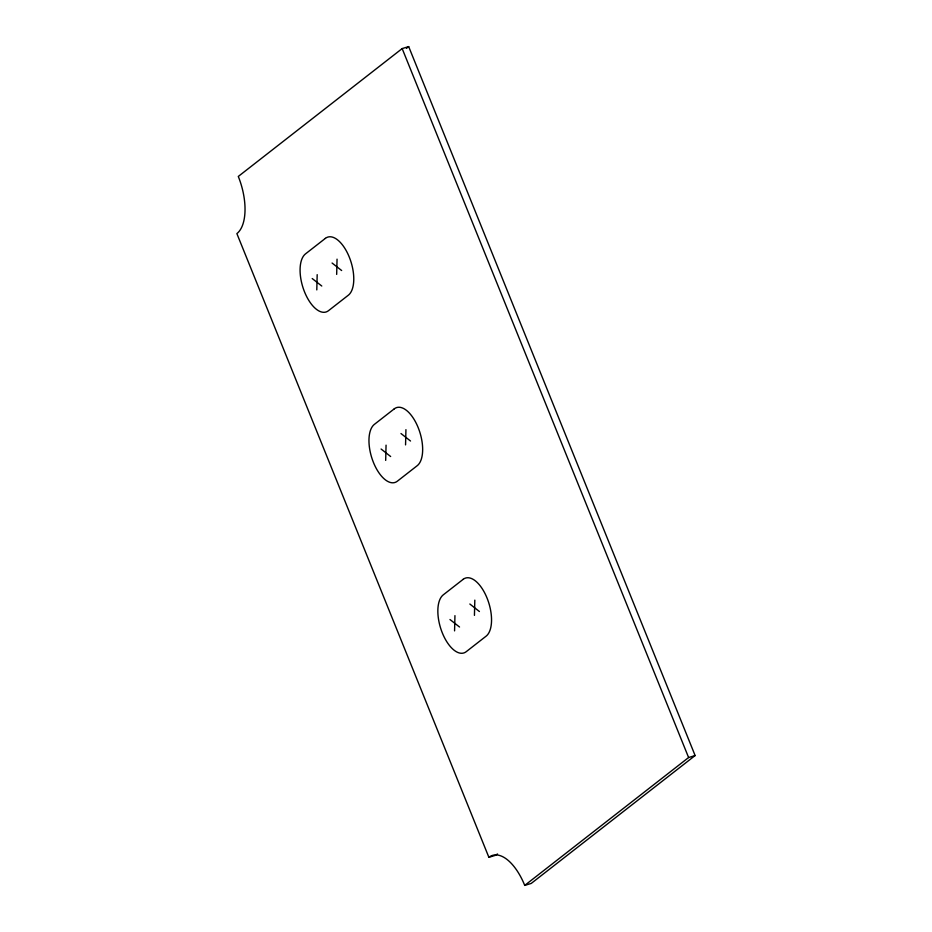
<?xml version="1.0" encoding="UTF-8"?>
<svg xmlns="http://www.w3.org/2000/svg" width="932" height="932" viewBox="0 0 932 932"><rect width="100%" height="100%" fill="white"/><g stroke="black" fill="none" stroke-linecap="round" stroke-linejoin="round"><path stroke-width="1.4" d="M316.798 289.91L317.183 274.66M336.673 274.404L337.046 259.154M385.685 460.396L386.058 445.158M405.56 444.89L405.933 429.652M454.571 630.882L454.944 615.644M474.435 615.376L474.819 600.138M402.17 48.581L238.289 176.451A46.565 22.426 73.1 0 1 236.879 233.606L488.881 857.312A46.565 22.426 73.1 0 1 524.728 885.4L531.24 883.419L695.121 755.549L408.682 46.6L402.17 48.581L688.608 757.53L524.728 885.4M406.387 48.394L408.682 46.6M688.608 757.53L695.121 755.549M488.881 857.312L495.381 855.343A46.565 22.426 73.1 0 1 497.56 853.992M332.083 263.034L341.648 270.525M312.208 278.54L321.773 286.031M400.97 433.52L410.523 441.011M381.095 449.026L390.648 456.517M469.845 604.018L479.409 611.509M449.97 619.524L459.534 627.015M325.385 238.371L305.51 253.877A31.047 14.947 73.1 0 0 304.566 291.972A31.047 14.947 73.1 0 0 328.472 310.705L348.347 295.199A31.047 14.947 73.1 0 0 349.279 257.092A31.047 14.947 73.1 0 0 325.385 238.371M394.259 408.857L374.396 424.363A31.047 14.947 73.1 0 0 373.452 462.47A31.047 14.947 73.1 0 0 397.358 481.192L417.221 465.685A31.047 14.947 73.1 0 0 418.165 427.578A31.047 14.947 73.1 0 0 394.259 408.857M463.146 579.343L443.271 594.849A31.047 14.947 73.1 0 0 442.339 632.956A31.047 14.947 73.1 0 0 466.233 651.678L486.108 636.172A31.047 14.947 73.1 0 0 487.052 598.064A31.047 14.947 73.1 0 0 463.146 579.343"/></g></svg>
